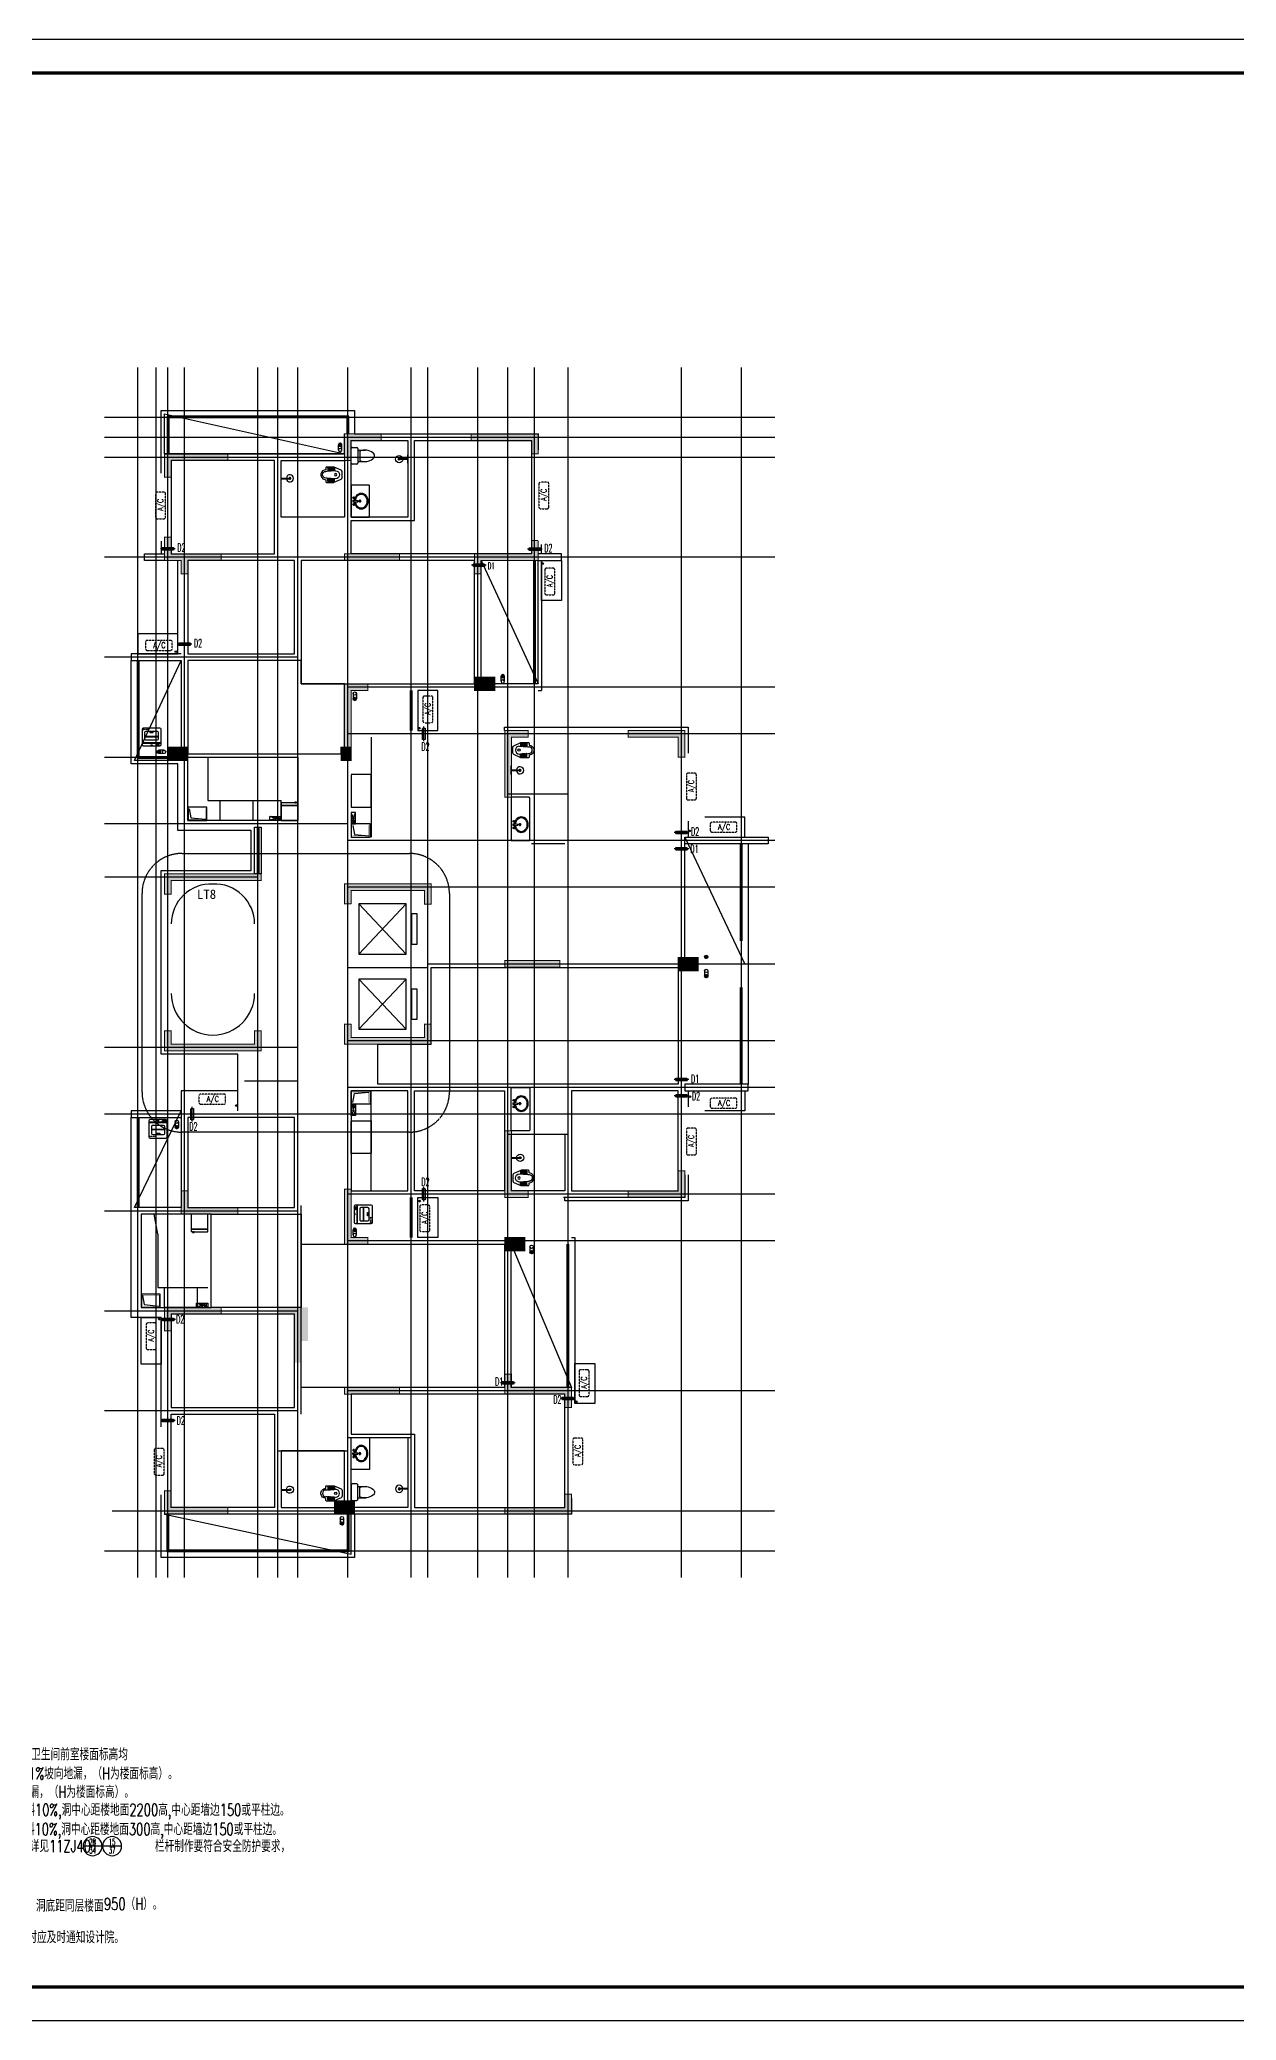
# Model space of a CAD drawing. Extents: x -737978 to 768813, y -372247 to 1140308.
# Drawn here: x 263675 to 299563, y -159911 to -100511 of the extents above; entities that cross this region are included whole.
import ezdxf
from ezdxf.enums import TextEntityAlignment as Align

# ---------------------------------------------------------------- set-up
doc = ezdxf.new("R2010")
doc.units = 0
doc.header["$LTSCALE"] = 10
doc.header["$MEASUREMENT"] = 0
for name, pattern in [('( Hidden )', [0.375, 0.25, -0.125]), ('ACAD_ISO04W100', [30.5, 24, -3, 0.5, -3]), ('DASH', [0.35, 0.25, -0.1]), ('DOTE', [2.42, 2, -0.2, 0.02, -0.2])]:
    doc.linetypes.add(name, pattern=pattern)
doc.layers.get('0').update_dxf_attribs({"linetype": 'CONTINUOUS'})
for name, color, linetype in [('0-厨卫家具', 253, 'CONTINUOUS'), ('_0', 7, 'CONTINUOUS'), ('A-ANNO-IDEN', 3, 'CONTINUOUS'), ('A-ANNO-TEXT', 7, 'CONTINUOUS'), ('A-FLOR-HVAC', 4, 'CONTINUOUS'), ('A-FLOR-OTHER1-ON', 253, 'CONTINUOUS'), ('A-FLOR-OTHER2-ON', 83, 'CONTINUOUS'), ('A-FLOR-SPCL', 223, 'CONTINUOUS'), ('A-FURN', 247, 'CONTINUOUS'), ('C-B', 7, 'CONTINUOUS'), ('C-JLQ', 2, 'CONTINUOUS'), ('C-JLQ-HATCH', 254, 'CONTINUOUS'), ('C-KZ', 2, 'CONTINUOUS'), ('C-Z-HATCH', 253, 'CONTINUOUS'), ('DOTE', 1, 'DOTE'), ('J-FURN-厨卫', 253, 'CONTINUOUS'), ('J-FURN-空调设备', 231, 'CONTINUOUS'), ('PUB_TEXT', 7, 'CONTINUOUS'), ('PUB_TITLE', 4, 'CONTINUOUS'), ('STAIR', 2, 'CONTINUOUS'), ('WALL', 9, 'CONTINUOUS'), ('WALL-PARAPET', 6, 'CONTINUOUS'), ('空调', 3, 'CONTINUOUS')]:
    doc.layers.add(name, color=color, linetype=linetype)
doc.layers.add('0-面积', color=2, linetype='CONTINUOUS', plot=False)
doc.styles.add('_SIMPLEX', font='SIMPLEX.shx', dxfattribs={"width": 0.7})
doc.styles.add('_TCH_DIM', font='SIMPLEX.shx', dxfattribs={"width": 0.8, "bigfont": 'GBCBIG.shx'})
doc.styles.add('_TCH_DYN', font='')
doc.styles.add('_TCH_WINDOW', font='SIMPLEX.shx', dxfattribs={"width": 0.8, "height": 3.5, "bigfont": 'GBCBIG.shx'})
doc.styles.add('COMP', font='complex', dxfattribs={"bigfont": 'hztxt'})
doc.styles.add('HZTXT', font='TXT', dxfattribs={"bigfont": 'HZTXT'})
doc.styles.get('_TCH_DYN').set_extended_font_data('SimSun')

# ---------------------------------------------------------------- blocks, each defined once
blk = doc.blocks.new('YTLG')
at = {"layer": 'J-FURN-厨卫', "linetype": 'Continuous'}
h = blk.add_hatch(dxfattribs=at)
h.set_pattern_fill('ANSI31', color=256, scale=10)
h.set_pattern_definition([(45, (-1288290.313, 414148.037), (-11.22532015, 11.22532015), [])])
edge = h.paths.add_edge_path()
edge.add_arc((155403, -14017), 50, 0, 360, ccw=False)
at = {"layer": 'J-FURN-厨卫', "linetype": 'DASH', "ltscale": 0.1}
for p, q in [((155353, -14177), (155353, -14017)), ((155453, -14177), (155453, -14017))]:
    blk.add_line(p, q, dxfattribs=at)
at = {"layer": 'J-FURN-厨卫', "linetype": 'Continuous'}
blk.add_circle((155403, -14017), 50, dxfattribs=at)
at = {"layer": 'J-FURN-厨卫', "color": 200, "linetype": 'Continuous'}
blk.add_circle((155403, -14177), 50, dxfattribs=at)
blk = doc.blocks.new('$plan$00002939')
at = {"layer": 'J-FURN-厨卫'}
blk.add_line((-10, 0), (10, 0), dxfattribs=at)
for points in [[(-124, 0), (133, 0)], [(-10, 0), (-10, -263)], [(10, 0), (10, -263)]]:
    blk.add_lwpolyline(points, dxfattribs=at)
for centre, radius, start, end in [((0, -262), 108, 95.30603, 84.69397), ((0, -262), 28.3, 110.67249, 69.32751), ((0, -260), 10.5, 197.23809, 342.76191)]:
    blk.add_arc(centre, radius, start, end, dxfattribs=at)
blk = doc.blocks.new('dsdsdssfdsd')
at = {"layer": 'J-FURN-厨卫'}
for p, q in [((4137, 23920), (4047, 23920)), ((4092, 23875), (4092, 23965)), ((4261, 23952), (4153, 23937)), ((4300, 23945), (4153, 23937)), ((4153, 23904), (4153, 23937)), ((4300, 23895), (4153, 23904)), ((4261, 23889), (4153, 23904)), ((4163, 23903), (4163, 23938)), ((4310, 24020), (4237, 24020)), ((4310, 23820), (4237, 23820)), ((4300, 23945), (4261, 23952)), ((4300, 23895), (4261, 23889)), ((4273, 23984), (4273, 24057)), ((4273, 23784), (4273, 23857)), ((4280, 23896), (4280, 23944)), ((4300, 23895), (4300, 23945))]:
    blk.add_line(p, q, dxfattribs=at)
blk.add_lwpolyline([(4347, 24400), (3817, 24400, 0.414214), (3797, 24380), (3797, 23460, 0.414214), (3817, 23440), (4347, 23440)], format="xyb", close=True, dxfattribs=at)
for points in [[(3847, 23920, -0.080052), (3862, 24013, -0.088849), (3904, 24090, -0.104988), (3970, 24144, -0.12017), (4047, 24163, -0.12017), (4124, 24144, -0.104988), (4191, 24090, -0.088849), (4232, 24013, -0.055034), (4246, 23950, -0.080052)], [(4246, 23891, -0.055034), (4232, 23827, -0.088849), (4191, 23751, -0.104988), (4124, 23696, -0.12017), (4047, 23678, -0.12017), (3970, 23696, -0.104988), (3904, 23751, -0.088849), (3862, 23827, -0.080052), (3847, 23920, -0.080052)], [(3877, 23920, -0.080052), (3891, 24004, -0.088849), (3927, 24071, -0.104988), (3984, 24118, -0.12017), (4047, 24133, -0.12017), (4110, 24118, -0.104988), (4167, 24071, -0.088849), (4204, 24004, -0.056066), (4216, 23946, -0.080052)], [(4216, 23895, -0.056066), (4204, 23837, -0.088849), (4167, 23770, -0.104988), (4110, 23723, -0.12017), (4047, 23708, -0.12017), (3984, 23723, -0.104988), (3927, 23770, -0.088849), (3891, 23837, -0.080052), (3877, 23920, -0.080052)]]:
    blk.add_lwpolyline(points, format="xyb", dxfattribs=at)
for centre, radius in [((4092, 23920), 30), ((4092, 23920), 20), ((4273, 24020), 25), ((4273, 23820), 25), ((4273, 24020), 15), ((4273, 23820), 15)]:
    blk.add_circle(centre, radius, dxfattribs=at)
for centre, start, end in [((4272, 23922), 350.52523, 189.47477), ((4272, 23919), 170.52523, 9.47477)]:
    blk.add_arc(centre, 7.19, start, end, dxfattribs=at)
blk = doc.blocks.new('xiyij')
at = {"layer": 'J-FURN-厨卫'}
for p, q in [((32026, 59402), (31549, 59402)), ((31767, 59366), (31767, 59402)), ((31807, 59366), (31807, 59402)), ((31512, 59366), (31512, 58888)), ((32062, 59323), (31512, 59323)), ((32062, 59305), (31512, 59305)), ((31549, 58852), (32026, 58852)), ((31586, 59191), (31586, 58989)), ((31586, 59121), (31989, 59121)), ((31586, 59105), (31989, 59105)), ((31952, 59228), (31622, 59228)), ((31622, 58953), (31952, 58953)), ((31738, 58995), (31836, 58995)), ((31738, 58968), (31738, 58995)), ((31836, 58968), (31738, 58968)), ((31767, 59366), (31807, 59366)), ((31836, 58995), (31836, 58968)), ((31924, 59355), (31924, 59373)), ((31924, 59373), (31958, 59373)), ((31958, 59355), (31924, 59355)), ((31958, 59373), (31958, 59355)), ((31989, 58989), (31989, 59191)), ((32062, 58888), (32062, 59366))]:
    blk.add_line(p, q, dxfattribs=at)
for centre, major_axis, start_param, end_param in [((31549, 59366), (-36.7, 0), -1.570796, 0), ((32026, 59366), (-36.7, 0), 3.141593, 4.712389), ((31549, 58888), (36.7, 0), 3.141593, 4.712389), ((31549, 58903), (-8.16, 0), 3.141593, 9.424778), ((31591, 58903), (-8.16, 0), 3.141593, 9.424778), ((31622, 59191), (36.7, 0), 1.570796, 3.141593), ((31622, 58989), (-36.7, 0), 0, 1.570796), ((31647, 58903), (-8.16, 0), 3.141593, 9.424778), ((31689, 58903), (-8.16, 0), 3.141593, 9.424778), ((31787, 59384), (-12.7, 0), 3.141593, 9.424778), ((31952, 59191), (-36.7, 0), 3.141593, 4.712389), ((31952, 58989), (36.7, 0), 4.712389, 6.283185), ((32026, 58888), (36.7, 0), 4.712389, 6.283185)]:
    blk.add_ellipse(centre, major_axis=major_axis, ratio=0.987793, start_param=start_param, end_param=end_param, dxfattribs=at)
blk.add_ellipse((31997, 59365), major_axis=(21.5, 0), ratio=0.987793, dxfattribs=at)
blk = doc.blocks.new('KTWJ1')
at = {"layer": 'A-FLOR-HVAC', "linetype": '( Hidden )', "ltscale": 0.3}
blk.add_lwpolyline([(152982, -14209, 0.414214), (153032, -14259), (153732, -14259, 0.414214), (153782, -14209), (153782, -14009, 0.414214), (153732, -13959), (153032, -13959, 0.414214), (152982, -14009)], format="xyb", close=True, dxfattribs=at)
at = {"layer": 'A-FLOR-HVAC', "color": 0, "style": '_TCH_WINDOW', "width": 0.705882}
blk.add_text('A/C', height=170, dxfattribs=at).set_placement((153214, -14188))
blk = doc.blocks.new('bingx')
at = {"layer": 'J-FURN-厨卫'}
for p, q in [((33935, 58839), (33435, 58839)), ((33435, 58839), (33435, 58323)), ((33935, 58323), (33935, 58839)), ((33935, 58387), (33435, 58387)), ((33935, 58377), (33435, 58377)), ((33451, 58308), (33473, 58308)), ((33527, 58308), (33473, 58308)), ((33473, 58308), (33473, 58289)), ((33473, 58289), (33527, 58289)), ((33527, 58308), (33919, 58308)), ((33527, 58289), (33527, 58308))]:
    blk.add_line(p, q, dxfattribs=at)
for centre, start_param, end_param in [((33451, 58323), 3.141593, 4.712389), ((33919, 58323), 4.712389, 6.283185)]:
    blk.add_ellipse(centre, major_axis=(16.1, 0), ratio=0.913255, start_param=start_param, end_param=end_param, dxfattribs=at)
blk = doc.blocks.new('A$C3F1816BB')
at = {"layer": 'J-FURN-厨卫', "elevation": 0}
blk.add_lwpolyline([(400, 0), (0, 0), (0, 570), (400, 570)], close=True, dxfattribs=at)
blk.add_lwpolyline([(400, 0), (0, 0), (0, 570), (400, 570)], close=True, dxfattribs=at)
at = {"layer": 'J-FURN-厨卫', "const_width": 3, "elevation": 0}
for points in [[(370, 30), (30, 30), (30, 540), (370, 540)], [(357, 43), (43, 43), (43, 527), (357, 527)]]:
    blk.add_lwpolyline(points, close=True, dxfattribs=at)
at = {"layer": 'J-FURN-厨卫', "elevation": 0}
blk.add_lwpolyline([(357, 43), (85, 94), (43, 527)], dxfattribs=at)
blk = doc.blocks.new('A$C717A0C48')
at = {"layer": '0-厨卫家具', "linetype": '( Hidden )', "ltscale": 0.3}
for p, q in [((56, 196), (0, 345)), ((0, 0), (58, 148)), ((128, 0), (68, 148)), ((70, 197), (128, 345))]:
    blk.add_line(p, q, dxfattribs=at)
at = {"layer": '0-厨卫家具'}
for p, q in [((128, 345), (0, 345)), ((0, 0), (128, 0))]:
    blk.add_line(p, q, dxfattribs=at)
blk.add_lwpolyline([(0, 0), (128, 0), (128, 345), (0, 345)], close=True, dxfattribs=at)
blk.add_circle((64, 173), 25, dxfattribs=at)
at = {"layer": '0-厨卫家具', "style": '_TCH_DIM', "oblique": 360, "width": 0.705882}
blk.add_text('R', height=100, rotation=90, dxfattribs=at).set_placement((119, 23))
blk = doc.blocks.new('A$C4EF24E33')
at = {"layer": 'J-FURN-厨卫'}
for p, q in [((184, 330), (147, 330)), ((184, 130), (147, 130)), ((441, 350), (184, 330)), ((441, 110), (184, 130)), ((209, 428), (209, 343)), ((209, 32), (209, 117)), ((229, 428), (229, 343)), ((229, 32), (229, 117)), ((234, 428), (234, 345)), ((234, 32), (234, 115)), ((254, 428), (254, 345)), ((254, 32), (254, 115)), ((259, 428), (259, 347)), ((259, 32), (259, 113)), ((279, 428), (279, 347)), ((279, 32), (279, 113)), ((284, 428), (284, 349)), ((284, 32), (284, 111)), ((304, 428), (304, 349)), ((304, 32), (304, 111)), ((309, 428), (309, 351)), ((309, 32), (309, 109)), ((329, 428), (329, 351)), ((329, 32), (329, 109)), ((334, 428), (334, 353)), ((334, 32), (334, 107)), ((354, 428), (354, 353)), ((354, 32), (354, 107)), ((359, 428), (359, 355)), ((359, 32), (359, 105)), ((379, 428), (379, 355)), ((379, 32), (379, 105)), ((384, 428), (384, 357)), ((384, 32), (384, 103)), ((404, 428), (404, 357)), ((404, 32), (404, 103))]:
    blk.add_line(p, q, dxfattribs=at)
blk.add_lwpolyline([(147, 380), (147, 440, -0.414214), (167, 460), (387, 460, -0.108031), (395, 458), (605, 362, -0.293069), (634, 317), (634, 143, -0.293069), (605, 98), (395, 2, -0.108031), (387, 0), (167, 0, -0.414214), (147, 20), (147, 80, -0.370477), (0, 212, -0.440428)], format="xyb", close=True, dxfattribs=at)
blk.add_circle((444, 229), 33.9, dxfattribs=at)
for centre, radius, start, end in [((149, 230), 100, 90.77493, 269.22498), ((219, 428), 10, 359.99996, 179.99996), ((219, 343), 10, 179.99996, 359.99996), ((219, 117), 10, 359.99996, 179.99996), ((219, 32), 10, 179.99996, 359.99996), ((244, 428), 10, 359.99996, 179.99996), ((244, 345), 10, 179.99996, 359.99996), ((244, 115), 10, 359.99996, 179.99996), ((244, 32), 10, 179.99996, 359.99996), ((269, 428), 10, 359.99996, 179.99996), ((269, 347), 10, 179.99996, 359.99996), ((269, 113), 10, 359.99996, 179.99996), ((269, 32), 10, 179.99996, 359.99996), ((294, 428), 10, 359.99996, 179.99996), ((294, 349), 10, 179.99996, 359.99996), ((294, 111), 10, 359.99996, 179.99996), ((294, 32), 10, 179.99996, 359.99996), ((319, 428), 10, 359.99996, 179.99996), ((319, 351), 10, 179.99996, 359.99996), ((319, 109), 10, 359.99996, 179.99996), ((319, 32), 10, 179.99996, 359.99996), ((344, 428), 10, 359.99996, 179.99996), ((344, 353), 10, 179.99996, 359.99996), ((344, 107), 10, 359.99996, 179.99996), ((344, 32), 10, 179.99996, 359.99996), ((369, 428), 10, 359.99996, 179.99996), ((369, 355), 10, 179.99996, 359.99996), ((369, 105), 10, 359.99996, 179.99996), ((369, 32), 10, 179.99996, 359.99996), ((394, 428), 10, 359.99996, 179.99996), ((394, 357), 10, 179.99996, 359.99996), ((394, 103), 10, 359.99996, 179.99996), ((394, 32), 10, 179.99996, 359.99996), ((435, 231), 120, 359.71208, 87.22405), ((435, 229), 120, 272.77586, 0.28784)]:
    blk.add_arc(centre, radius, start, end, dxfattribs=at)
blk = doc.blocks.new('A$C22166362')
at = {"layer": 'J-FURN-厨卫'}
for p, q in [((499, 420), (269, 420)), ((499, 80), (269, 80)), ((439, 110), (439, 390)), ((499, 30), (499, 470)), ((529, 500), (669, 500)), ((669, 0), (529, 0)), ((699, 470), (699, 30))]:
    blk.add_line(p, q, dxfattribs=at)
for centre, radius, start, end in [((110, 250), 110, 123.45086, 236.54914), ((286, 23), 398, 67.45048, 126.63814), ((286, 477), 398, 233.36186, 292.54952), ((529, 470), 30, 90, 180), ((529, 30), 30, 180, 270), ((669, 470), 30, 0, 90), ((669, 30), 30, 270, 0)]:
    blk.add_arc(centre, radius, start, end, dxfattribs=at)
blk = doc.blocks.new('HX')
at = {"layer": 'J-FURN-厨卫'}
for p, q in [((-99418, 134482), (-99345, 134482)), ((-99418, 134282), (-99345, 134282)), ((-99408, 134407), (-99369, 134413)), ((-99408, 134407), (-99408, 134357)), ((-99408, 134407), (-99262, 134398)), ((-99408, 134357), (-99262, 134365)), ((-99408, 134357), (-99369, 134350)), ((-99389, 134406), (-99389, 134358)), ((-99382, 134518), (-99382, 134445)), ((-99382, 134318), (-99382, 134245)), ((-99369, 134413), (-99262, 134398)), ((-99369, 134350), (-99262, 134365)), ((-99272, 134399), (-99272, 134365)), ((-99262, 134398), (-99262, 134365)), ((-99246, 134382), (-99156, 134382)), ((-99201, 134427), (-99201, 134337))]:
    blk.add_line(p, q, dxfattribs=at)
for points in [[(-99354, 134411, -0.055034), (-99341, 134475, -0.088849), (-99300, 134551, -0.104988), (-99233, 134606, -0.12017), (-99156, 134625, -0.12017), (-99079, 134606, -0.104988), (-99012, 134551, -0.088849), (-98971, 134475, -0.080052), (-98956, 134382, -0.080052)], [(-98956, 134382, -0.080052), (-98971, 134289, -0.088849), (-99012, 134213, -0.104988), (-99079, 134158, -0.12017), (-99156, 134139, -0.12017), (-99233, 134158, -0.104988), (-99300, 134213, -0.088849), (-99341, 134289, -0.055034), (-99354, 134352, -0.080052)], [(-99325, 134407, -0.056066), (-99312, 134465, -0.088849), (-99276, 134532, -0.104988), (-99219, 134579, -0.12017), (-99156, 134595, -0.12017), (-99093, 134579, -0.104988), (-99036, 134532, -0.088849), (-98999, 134465, -0.080052), (-98986, 134382, -0.080052)], [(-98986, 134382, -0.080052), (-98999, 134298, -0.088849), (-99036, 134231, -0.104988), (-99093, 134184, -0.12017), (-99156, 134169, -0.12017), (-99219, 134184, -0.104988), (-99276, 134231, -0.088849), (-99312, 134298, -0.056066), (-99325, 134356, -0.080052)]]:
    blk.add_lwpolyline(points, format="xyb", dxfattribs=at)
for centre, radius in [((-99382, 134482), 25), ((-99382, 134282), 25), ((-99382, 134482), 15), ((-99382, 134282), 15), ((-99201, 134382), 30), ((-99201, 134382), 20)]:
    blk.add_circle(centre, radius, dxfattribs=at)
for centre, start, end in [((-99381, 134383), 350.52523, 189.47477), ((-99381, 134381), 170.52523, 9.47477)]:
    blk.add_arc(centre, 7.19, start, end, dxfattribs=at)
blk = doc.blocks.new('A$C0CF77FE4')
at = {"layer": 'A-FLOR-OTHER2-ON', "linetype": 'ACAD_ISO04W100', "ltscale": 5}
blk.add_line((40, 440), (40, 0), dxfattribs=at)
at = {"layer": 'A-FLOR-OTHER2-ON', "linetype": 'DASH', "ltscale": 0.1}
blk.add_lwpolyline([(0, 390), (80, 390), (80, 50), (0, 50)], close=True, dxfattribs=at)
blk = doc.blocks.new('zw-zz')
at = {"layer": 'DOTE'}
for p, q in [((-110656, 48586), (-110656, 84875)), ((-110106, 48586), (-110106, 84875)), ((-109756, 48586), (-109756, 84875)), ((-109256, 48586), (-109256, 84875)), ((-107056, 48586), (-107056, 84875)), ((-106456, 48586), (-106456, 84875)), ((-105856, 48586), (-105856, 84875)), ((-104356, 48586), (-104356, 84875)), ((-102456, 48586), (-102456, 84875)), ((-101956, 48586), (-101956, 84875)), ((-100456, 48586), (-100456, 84875)), ((-99556, 48586), (-99556, 84875)), ((-98756, 48586), (-98756, 84875)), ((-97756, 48586), (-97756, 84875)), ((-94356, 48586), (-94356, 84875)), ((-92556, 48586), (-92556, 84875)), ((-111656, 83386), (-91556, 83386)), ((-111656, 82786), (-91556, 82786)), ((-111656, 82186), (-91556, 82186)), ((-91556, 79186), (-111656, 79186)), ((-105856, 76186), (-111656, 76186)), ((-91556, 75286), (-104356, 75286)), ((-91556, 73886), (-104356, 73886)), ((-111656, 73186), (-105856, 73186)), ((-104356, 71186), (-111656, 71186)), ((-91556, 70686), (-104356, 70686)), ((-107056, 69586), (-111656, 69586)), ((-91556, 69286), (-104356, 69286)), ((-91556, 66986), (-101956, 66986)), ((-105856, 64486), (-111656, 64486)), ((-91556, 64686), (-104356, 64686)), ((-91556, 63286), (-104356, 63286)), ((-91556, 62486), (-111656, 62486)), ((-91556, 60086), (-104356, 60086)), ((-111656, 59586), (-105856, 59586)), ((-91556, 58686), (-104356, 58686)), ((-111656, 56586), (-105856, 56586)), ((-91556, 54186), (-104356, 54186)), ((-105856, 53586), (-111656, 53586)), ((-111426, 50586), (-91556, 50586)), ((-111656, 49386), (-91556, 49386))]:
    blk.add_line(p, q, dxfattribs=at)
for points in [[(-99556, 72086), (-97756, 72086)], [(-104356, 66886), (-101956, 66886)], [(-107456, 63486), (-105856, 63486)], [(-99556, 61886), (-97756, 61886)], [(-106456, 52386), (-104356, 52386)], [(-104356, 52786), (-102456, 52786)]]:
    blk.add_lwpolyline(points, dxfattribs=at)
blk = doc.blocks.new('塔楼剪力墙1')
at = {"layer": 'C-JLQ-HATCH'}
for points in [[(382763474, 3083041300), (382763974, 3083041300), (382763974, 3083041500), (382763274, 3083041500), (382763274, 3083039600), (382763474, 3083039600)], [(382769474, 3083041500), (382768774, 3083041500), (382768774, 3083041300), (382769274, 3083041300), (382769274, 3083039800), (382769474, 3083039800)], [(382777375, 3083041300), (382777375, 3083038800), (382777775, 3083038800), (382777775, 3083038600), (382777175, 3083038600), (382777174, 3083041500), (382777774, 3083041500), (382777774, 3083041300)], [(382782274, 3083041300), (382781874, 3083041300), (382781874, 3083041500), (382782474, 3083041500), (382782474, 3083038600), (382782274, 3083038600)], [(382791874, 3083040799), (382791474, 3083040799), (382791474, 3083040999), (382791874, 3083040999), (382791874, 3083041500), (382792574, 3083041500), (382792574, 3083041300), (382792074, 3083041300), (382792074, 3083039800), (382791874, 3083039800)], [(382794374, 3083041500), (382794374, 3083041300), (382794874, 3083041300), (382794874, 3083039600), (382795074, 3083039600), (382795074, 3083041500)], [(382772474, 3083040800), (382772974, 3083040800), (382772974, 3083041000), (382772274, 3083041000), (382772274, 3083039300), (382772474, 3083039300)], [(382769274, 3083037600), (382769274, 3083038100), (382769474, 3083038100), (382769474, 3083037400), (382767824, 3083037400), (382767824, 3083037600)], [(382769274, 3083037400), (382769274, 3083037800), (382769474, 3083037800), (382769474, 3083037200), (382768474, 3083037200), (382768474, 3083037400)], [(382767075, 3083036100), (382767075, 3083034450), (382766875, 3083034450), (382766875, 3083036100)], [(382771375, 3083036099), (382771375, 3083035400), (382771575, 3083035400), (382771575, 3083035899), (382773025, 3083035899), (382773025, 3083036099)], [(382777575, 3083035900), (382777974, 3083035900), (382777974, 3083036100), (382777374, 3083036100), (382777375, 3083033500), (382777975, 3083033500), (382777975, 3083033700), (382777575, 3083033700)], [(382781575, 3083036100), (382781575, 3083035900), (382781974, 3083035900), (382781974, 3083033700), (382781574, 3083033700), (382781574, 3083033500), (382782174, 3083033500), (382782175, 3083036100)], [(382785874, 3083036200), (382785874, 3083035900), (382786274, 3083035900), (382786274, 3083036200)], [(382786274, 3083035900), (382786274, 3083036100), (382788174, 3083036100), (382788174, 3083035400), (382787974, 3083035400), (382787974, 3083035900)], [(382792075, 3083036100), (382792075, 3083034450), (382791875, 3083034450), (382791875, 3083036100)], [(382795474, 3083035900), (382795474, 3083035000), (382795674, 3083035000), (382795674, 3083036100), (382794874, 3083036100), (382794874, 3083035900)], [(382795675, 3083030300), (382795675, 3083032300), (382795474, 3083032300), (382795474, 3083030500), (382795075, 3083030500), (382795075, 3083030300)], [(382791874, 3083030300), (382792475, 3083030300), (382792475, 3083030500), (382792075, 3083030500), (382792075, 3083032200), (382791875, 3083032200), (382791875, 3083032200), (382791475, 3083032200), (382791475, 3083032000), (382791875, 3083032000)], [(382763474, 3083031300), (382763274, 3083031300), (382763274, 3083029300), (382763874, 3083029300), (382763874, 3083029500), (382763474, 3083029500)], [(382766474, 3083029500), (382766874, 3083029500), (382766874, 3083031300), (382767474, 3083031300), (382767474, 3083031100), (382767074, 3083031100), (382767074, 3083029300), (382766474, 3083029300)], [(382772975, 3083031099), (382772975, 3083030600), (382772775, 3083030600), (382772775, 3083031299), (382774774, 3083031299), (382774774, 3083031099)], [(382779675, 3083031300), (382779675, 3083029650), (382779875, 3083029650), (382779875, 3083031300)], [(382786575, 3083031099), (382786575, 3083030600), (382786775, 3083030600), (382786775, 3083031299), (382784774, 3083031299), (382784774, 3083031099)], [(382772975, 3083027600), (382772775, 3083027600), (382772775, 3083025900), (382773575, 3083025900), (382773575, 3083026100), (382772975, 3083026100)], [(382786774, 3083025900), (382786774, 3083027601), (382786574, 3083027601), (382786574, 3083026100), (382785975, 3083026100), (382785975, 3083025900)]]:
    blk.add_hatch(color=252, dxfattribs=at).paths.add_polyline_path(points)
h = blk.add_hatch(color=252, dxfattribs=at)
edge = h.paths.add_edge_path()
edge.add_line((382786274, 3083036100), (382788174, 3083036100))
edge.add_line((382788174, 3083036100), (382788174, 3083035400))
edge.add_line((382788174, 3083035400), (382787974, 3083035400))
edge.add_line((382787974, 3083035400), (382787974, 3083035900))
edge.add_line((382787974, 3083035900), (382786274, 3083035900))
at = {"layer": 'C-Z-HATCH'}
for points in [[(382785875, 3083040800), (382785875, 3083041400), (382786275, 3083041400), (382786275, 3083040800)], [(382763274, 3083035800), (382763274, 3083036400), (382763674, 3083036400), (382763674, 3083035800)], [(382787974, 3083031600), (382787974, 3083032200), (382788374, 3083032200), (382788374, 3083031600)], [(382771174, 3083030700), (382771174, 3083031300), (382771574, 3083031300), (382771574, 3083030700)], [(382779574, 3083025500), (382779574, 3083026100), (382779974, 3083026100), (382779974, 3083025500)]]:
    blk.add_hatch(color=251, dxfattribs=at).paths.add_polyline_path(points)
at = {"layer": 'C-JLQ', "color": 2, "const_width": 30}
for points in [[(382763974, 3083041300), (382763474, 3083041300), (382763474, 3083039600), (382763274, 3083039600), (382763274, 3083041500), (382763974, 3083041500), (382763974, 3083041300)], [(382768774, 3083041300), (382769274, 3083041300), (382769274, 3083039800), (382769474, 3083039800), (382769474, 3083041500), (382768774, 3083041500), (382768774, 3083041300)], [(382777375, 3083041300), (382777375, 3083038800), (382777775, 3083038800), (382777775, 3083038600), (382777175, 3083038600), (382777174, 3083041500), (382777774, 3083041500), (382777774, 3083041300), (382777375, 3083041300)], [(382782274, 3083041300), (382781874, 3083041300), (382781874, 3083041500), (382782474, 3083041500), (382782474, 3083038600), (382782274, 3083038600), (382782274, 3083041300)], [(382791874, 3083040799), (382791474, 3083040799), (382791474, 3083040999), (382791874, 3083040999), (382791874, 3083041500), (382792574, 3083041500), (382792574, 3083041300), (382792074, 3083041300), (382792074, 3083039800), (382791874, 3083039800), (382791874, 3083040799)], [(382794374, 3083041300), (382794874, 3083041300), (382794874, 3083039600), (382795074, 3083039600), (382795074, 3083041500), (382794374, 3083041500), (382794374, 3083041300)], [(382772474, 3083040800), (382772974, 3083040800), (382772974, 3083041000), (382772274, 3083041000), (382772274, 3083039300), (382772474, 3083039300), (382772474, 3083040800)], [(382771575, 3083035899), (382771575, 3083035400), (382771375, 3083035400), (382771375, 3083036099), (382773025, 3083036099), (382773025, 3083035899), (382771575, 3083035899)], [(382777975, 3083035900), (382777575, 3083035900), (382777575, 3083033700), (382777975, 3083033700), (382777975, 3083033500), (382777375, 3083033500), (382777374, 3083036100), (382777974, 3083036100), (382777974, 3083035900)], [(382781574, 3083035900), (382781974, 3083035900), (382781974, 3083033700), (382781574, 3083033700), (382781574, 3083033500), (382782174, 3083033500), (382782175, 3083036100), (382781575, 3083036100), (382781575, 3083035900)], [(382786274, 3083035900), (382786274, 3083036100), (382788174, 3083036100), (382788174, 3083035400), (382787974, 3083035400), (382787974, 3083035900), (382786274, 3083035900)], [(382795474, 3083035900), (382795474, 3083035000), (382795674, 3083035000), (382795674, 3083036100), (382794874, 3083036100), (382794874, 3083035900), (382795474, 3083035900)], [(382795075, 3083030500), (382795474, 3083030500), (382795474, 3083032300), (382795675, 3083032300), (382795675, 3083030300), (382795075, 3083030300), (382795075, 3083030500)], [(382792474, 3083030300), (382791874, 3083030300), (382791875, 3083032000), (382791475, 3083032000), (382791475, 3083032200), (382791875, 3083032200), (382791875, 3083032200), (382792075, 3083032200), (382792075, 3083030500), (382792475, 3083030500), (382792475, 3083030300)], [(382763874, 3083029500), (382763474, 3083029500), (382763474, 3083031300), (382763274, 3083031300), (382763274, 3083029300), (382763874, 3083029300), (382763874, 3083029500)], [(382766474, 3083029500), (382766874, 3083029500), (382766874, 3083031300), (382767474, 3083031300), (382767474, 3083031100), (382767074, 3083031100), (382767074, 3083029300), (382766474, 3083029300), (382766474, 3083029500)], [(382772975, 3083031099), (382772975, 3083030600), (382772775, 3083030600), (382772775, 3083031299), (382774774, 3083031299), (382774774, 3083031099), (382772975, 3083031099)], [(382779675, 3083031300), (382779675, 3083029650), (382779875, 3083029650), (382779875, 3083031300), (382779675, 3083031300)], [(382786575, 3083031099), (382786575, 3083030600), (382786775, 3083030600), (382786775, 3083031299), (382784774, 3083031299), (382784774, 3083031099), (382786575, 3083031099)], [(382773575, 3083026100), (382772975, 3083026100), (382772975, 3083027600), (382772775, 3083027600), (382772775, 3083025900), (382773575, 3083025900), (382773575, 3083026100)], [(382785975, 3083026100), (382786574, 3083026100), (382786574, 3083027601), (382786774, 3083027601), (382786774, 3083025900), (382785975, 3083025900), (382785975, 3083026100)]]:
    blk.add_lwpolyline(points, dxfattribs=at)
for points in [[(382767075, 3083036100), (382767075, 3083034450), (382766875, 3083034450), (382766875, 3083036100)], [(382785874, 3083035900), (382785874, 3083036200), (382786274, 3083036200), (382786274, 3083035900)], [(382792075, 3083036100), (382792075, 3083034450), (382791875, 3083034450), (382791875, 3083036100)]]:
    blk.add_lwpolyline(points, close=True, dxfattribs=at)
at = {"layer": 'C-KZ', "color": 2, "const_width": 30}
for points in [[(382785875, 3083040800), (382785875, 3083041400), (382786275, 3083041400), (382786275, 3083040800)], [(382763274, 3083035800), (382763274, 3083036400), (382763674, 3083036400), (382763674, 3083035800)], [(382787974, 3083031600), (382787974, 3083032200), (382788374, 3083032200), (382788374, 3083031600)], [(382771174, 3083030700), (382771174, 3083031300), (382771574, 3083031300), (382771574, 3083030700)], [(382779574, 3083025500), (382779574, 3083026100), (382779974, 3083026100), (382779974, 3083025500)]]:
    blk.add_lwpolyline(points, close=True, dxfattribs=at)
blk = doc.blocks.new('_INDEX')
blk.add_line((-0.5, 0), (0.5, 0))
blk.add_circle((0, 0), 0.5)
at = {"style": 'COMP'}
for tag, width, p, p2 in [('1', 2.333333, (-0.17, 0.05), (0.17, 0.05)), ('-', 1.166667, (-0.17, -0.39), (0.17, -0.39))]:
    blk.add_attdef(tag, text='', height=0.34, dxfattribs=dict(at, width=width)).set_placement(p, p2, align=Align.FIT)
blk = doc.blocks.new('A$C57FB42B6')
at = {"layer": 'PUB_TEXT'}
ref = blk.add_blockref('_INDEX', (11276, 5258), dxfattribs=dict(at, xscale=-715.9090909091756, yscale=715.9090909090592, zscale=715.909090909091))
ref.add_attrib('1', '2B', dxfattribs={"layer": '0', "height": 243.4, "style": 'COMP', "width": 0.567568}).set_placement((11154, 5293), (11398, 5293), align=Align.FIT)
ref.add_attrib('-', '34', dxfattribs={"layer": '0', "height": 243.4, "style": 'COMP', "width": 0.6}).set_placement((11154, 4978), (11398, 4978), align=Align.FIT)
ref = blk.add_blockref('_INDEX', (12007, 5258), dxfattribs=dict(at, xscale=-715.9090909091756, yscale=715.9090909090592, zscale=715.909090909091))
ref.add_attrib('1', '15', dxfattribs={"layer": '0', "height": 243.4, "style": 'COMP', "width": 0.724138}).set_placement((11886, 5293), (12129, 5293), align=Align.FIT)
ref.add_attrib('-', '37', dxfattribs={"layer": '0', "height": 243.4, "style": 'COMP', "width": 0.636364}).set_placement((11886, 4978), (12129, 4978), align=Align.FIT)
at = {"layer": 'PUB_TEXT', "style": 'HZTXT', "width": 0.7}
for s, height, p in [('注明：', 500, (-117, 9157)), ('1.', 500, (475, 8457)), ('除注明者外，卫生间楼地面标高均为H-0.05；卫生间前室楼面标高均', 450, (1225, 8475)), ('均为H-0.03。厨房楼地面标高为H0.03以i=1%%%坡向地漏，（H为楼面标高）。', 450, (1225, 7757)), ('2.', 450, (426, 7057)), ('阳台楼地面标高均为H-0.05,', 450, (1225, 7068)), ('以i=1%%%坡向地漏，（H为楼面标高）。', 450, (6407, 7064)), ('3.', 450, (458, 6357)), ('  为%%C80空调穿线套管预留洞，管向室外倾斜10%%%,洞中心距楼地面2200高,中心距墙边150或平柱边。', 450, (1588, 6393)), ('4.', 450, (436, 5657)), ('  为%%C80空调穿线套管预留洞，管向室外倾斜10%%%,洞中心距楼地面300高,中心距墙边150或平柱边。', 450, (1572, 5669)), ('5.', 450, (476, 4957)), ('凡窗台高小于900mm时，作防护栏杆具体做法详见11ZJ401      栏杆制作要符合安全防护要求，', 450, (1141, 5033)), ('以防止人攀爬。', 450, (1141, 4333)), ('6.', 450, (476, 3557)), ('所有凸窗均设900mm高护窗栏杆.', 450, (1141, 3633)), ('7.', 450, (484, 2857)), ('消火栓预留洞（位置见上图）', 450, (1200, 2883)), ('700X800（H）,', 450, (5679, 2826)), ('洞底距同层楼面', 450, (9151, 2799)), ('950（H）。', 450, (11702, 2867)), ('8.', 450, (436, 2157)), ('图中未注尺寸位置已在同一户型相应位置标出.', 450, (1225, 2216)), ('9.', 450, (436, 1557)), ('图中设备预留洞尺寸及位置与设备专业图纸冲突时应及时通知设计院。 ', 450, (1225, 1616))]:
    blk.add_text(s, height=height, dxfattribs=at).set_placement(p)

msp = doc.modelspace()

# ---------------------------------------------------------------- hatches: boundary and pattern name
at = {"layer": 'J-FURN-厨卫', "linetype": 'Continuous'}
h = msp.add_hatch(dxfattribs=at)
h.set_pattern_fill('ANSI31', color=256, scale=10, angle=180)
h.set_pattern_definition([(225, (1727357.073, -556186.598), (11.22532015, -11.22532015), [])])
edge = h.paths.add_edge_path()
edge.add_arc((283663.9, -128021.1), 50, 180, 540, ccw=False)

# ---------------------------------------------------------------- linework, layer by layer
at = {"color": 6}
for p, q in [((274820.2, -121231.7), (274820.2, -120031.7)), ((274820.2, -136431.7), (274820.2, -135231.7))]:
    msp.add_line(p, q, dxfattribs=at)
for points in [[(267420.2, -112931.8), (272820.2, -112931.8), (272820.2, -112331.8)], [(267420, -116131.8), (266820, -116131.8), (266820, -115931.8), (267420, -115931.8)], [(267920.2, -118931.8), (266420.2, -118931.8), (266420.2, -119131.8), (267920.2, -119131.8)], [(267920.2, -132631.8), (266420.2, -132631.8), (266420.2, -132831.8), (267921.5, -132831.8)]]:
    msp.add_lwpolyline(points)
for points in [[(278520.2, -119831.6), (278520.2, -116131.7)], [(278620.2, -119831.6), (278620.2, -116131.7)], [(279520.2, -140931.7), (279520.2, -136631.7)]]:
    msp.add_lwpolyline(points, dxfattribs=at)
at = {"layer": '0-厨卫家具', "linetype": 'DASH', "ltscale": 0.3}
for points in [[(273020.2, -123524.4), (273620.2, -123524.4), (273620.2, -122544.4), (273020.2, -122544.4)], [(269084.1, -123931.7), (269084.1, -123331.7), (270064.1, -123331.7), (270064.1, -123931.7)], [(273020.2, -132939), (273620.2, -132939), (273620.2, -133919), (273020.2, -133919)], [(267415.6, -138531.7), (267415.6, -137931.7), (268395.6, -137931.7), (268395.6, -138531.7)]]:
    msp.add_lwpolyline(points, close=True, dxfattribs=at)
at = {"layer": '0-面积'}
for points in [[(267420.2, -111731.8), (272820.2, -112931.8), (267420.4, -112931.5)], [(273020.2, -115931.8), (273020.2, -114931.8), (274920.2, -114931.8), (274920.2, -112531.8), (278420.4, -112532), (278420.2, -115931.8)], [(273020.4, -112531.8), (274720.2, -112531.8), (274720.2, -114831.8), (273020.4, -114831.8)], [(267620.4, -115932), (270720.2, -115932), (270720.2, -113131.8), (267620.4, -113131.8)], [(270920.2, -113131.8), (272820.2, -113131.8), (272820.2, -114831.8), (270920.2, -114831.8)], [(268120.2, -118931.8), (271320.2, -118931.8), (271320.2, -116131.8), (268120.2, -116131.8)], [(271520.2, -119831.8), (276720.4, -119831.8), (276720.4, -116131.7), (271520.2, -116131.7)], [(276920.4, -116131.7), (278620.2, -119831.6), (276920.2, -119831.6)], [(266520.2, -122131.8), (267920.2, -119131.8), (267920.2, -122131.7)], [(268120.2, -121931.8), (272720.4, -121931.8), (272720.4, -121731.9), (272820.4, -121731.9), (272820.4, -119831.8), (271520.2, -119831.8), (271520.2, -119131.8), (268120.2, -119131.8)], [(268120.6, -122031.8), (271420.2, -122031.8), (271420.2, -123931.8), (268120.6, -123931.8)], [(283020.2, -124431.8), (284820.2, -128231.8), (283020.2, -128231.8)], [(274620.2, -131831.8), (273820.2, -131831.8), (273820.2, -130681.8), (273820.2, -130631.9), (275420.4, -130631.7), (275420.2, -128331.7), (282820.4, -128331.7), (282820.4, -131831.8)], [(273020.2, -135031.8), (274720.2, -135031.8), (274720.2, -132031.8), (273020.2, -132031.8)], [(274920.2, -132031.8), (277620.2, -132031.8), (277620.2, -135031.8), (274920.2, -135031.8)], [(279620.2, -135031.8), (282820.2, -135031.8), (282820.2, -132031.8), (279620.2, -132031.8)], [(266520.2, -135531.8), (267920.2, -132631.7), (267915.2, -135531.8)], [(268120.4, -135531.8), (271320.2, -135531.8), (271320.2, -132831.8), (268120.4, -132831.8)], [(277821.4, -133331.7), (279420.2, -133331.7), (279420.2, -135031.8), (277821.4, -135031.8)], [(268820.2, -135731.8), (266720.2, -135731.8), (266720.2, -138531.8), (268820.2, -138531.7)], [(271520.2, -138531.8), (268820.2, -138531.8), (268820.2, -135731.8), (271520.2, -135731.8)], [(277620.2, -140931.8), (271520.2, -140931.8), (271520.2, -136632.3), (277620.2, -136631.8)], [(277820.2, -136631.8), (279620.3, -140931.8), (277820.3, -140931.8)], [(267620.2, -141531.8), (271320.2, -141531.8), (271320.2, -138731.8), (267620.2, -138731.8)], [(274920.2, -144531.8), (279420.3, -144531.8), (279420.3, -141131.8), (273020.2, -141131.8), (273020.2, -142331.7), (274920.2, -142331.7)], [(267620.2, -141731.8), (270720.2, -141731.8), (270720.2, -144531.8), (267620.2, -144531.8)], [(273020.2, -142431.7), (274720.2, -142431.7), (274720.2, -144531.8), (273020.2, -144531.8)], [(270920.2, -144531.8), (272820.2, -144531.8), (272820.2, -142831.7), (270920.2, -142831.7)], [(267420.2, -144731.8), (273020.2, -145931.8), (273020.2, -144731.8)]]:
    msp.add_lwpolyline(points, close=True, dxfattribs=at)
msp.add_lwpolyline([(271520.2, -141731.8), (271520.2, -135476.7)], dxfattribs=at)
at = {"layer": '_0'}
msp.add_lwpolyline([(278621.2, -116131.9), (279321.2, -116131.9), (279321.2, -115931.9), (278621.2, -115931.9)], dxfattribs=at)
for points in [[(283020.2, -124431.8), (285520.2, -124431.8), (285520.2, -124631.8), (283020.2, -124631.8)], [(283020.2, -132031.8), (284920.2, -132031.8), (284920.2, -131831.8), (283020.2, -131831.8)]]:
    msp.add_lwpolyline(points, close=True, dxfattribs=at)
at = {"layer": 'A-ANNO-IDEN', "linetype": 'DASH', "ltscale": 5}
msp.add_lwpolyline([(274336.9, -133273.6), (267945.2, -133273.6, -0.4142136), (266745.2, -132073.6), (266745.2, -126116.9, -0.4142136), (267945.2, -124916.9), (274764.1, -124916.9, -0.4142136), (275964.1, -126116.9), (275964.1, -132073.6, -0.4142136), (274764.1, -133273.6), (274336.9, -133273.6)], format="xyb", dxfattribs=at)
at = {"layer": 'A-ANNO-TEXT', "linetype": 'DASH'}
msp.add_lwpolyline([(277941.8, -112331.7), (278620.4, -112331.7), (278620.4, -112571.8)], dxfattribs=at)
at = {"layer": 'A-FLOR-HVAC'}
for centre in [(275057.3, -121160.9), (283165.1, -124239, 0), (269573.1, -132475.8), (283176.6, -132210.2, 0), (275073.4, -135343.5, 0), (267265.3, -138880.4), (279768.7, -141355, 0)]:
    msp.add_circle(centre, 25, dxfattribs=at)
at = {"layer": 'A-FLOR-OTHER1-ON'}
for points in [[(267320, -113511.8), (267320, -111631.8), (273120.2, -111631.8), (273120.2, -112331.8), (278620.4, -112331.7), (278620.4, -112811.8)], [(267320, -115551.8), (267320, -115931.8)], [(278721.2, -115931.9), (278721.2, -115651.8)], [(267820.2, -118931.8), (267820.2, -116131.8)], [(278720.2, -116131.9), (278720.2, -120031.8)], [(267320.2, -125531.8), (267320.2, -125431.8), (268220.2, -125431.8), (268220.2, -125431.8), (270020.2, -125431.8), (270020.2, -124231.8), (267820.2, -124231.8), (267820.2, -122231.8), (266420.2, -122231.8), (266420.2, -119131.7)], [(275020.2, -120031.8), (275020.2, -121231.8)], [(278620.2, -120031.8), (278720.2, -120031.8)], [(277619.4, -121131.8), (283120.2, -121131.8), (283120.2, -121911.7)], [(277619.4, -121231.8), (277619.4, -121131.8)], [(283120.2, -123951.7), (283120.2, -124431.8)], [(284920.2, -124631.8), (284920.2, -131831.8)], [(269620.2, -132631.8), (269620.2, -130931.8), (268220.2, -130931.8), (268220.2, -130931.8), (267320.2, -130931.8), (267320, -125531.8)], [(283120, -132031.8), (283120, -132031.8), (283120, -132511.7)], [(267320.2, -142113.3), (267320.2, -138831.8), (266420.2, -138831.8), (266420.2, -132831.8), (266420.2, -132831.8)], [(283020, -134551.7), (283020, -135231.8), (279387.6, -135231.8)], [(283120.2, -134551.7), (283120.2, -135331.8), (279520.2, -135331.8), (279420.2, -135331.8)], [(275020.2, -136431.8), (275020.2, -135231.8)], [(279420.2, -135331.8), (279420.2, -135231.8)], [(279620.2, -136431.8), (279720.2, -136431.8)], [(279720.2, -136431.8), (279720.2, -141411.7)], [(279620.3, -144251.7), (279620.3, -144732.2), (273120.2, -144731.8), (273120.2, -146031.8), (267320.2, -146031.8), (267320.2, -144153.3)]]:
    msp.add_lwpolyline(points, dxfattribs=at)
at = {"layer": 'A-FURN'}
for points in [[(272945.2, -112331.8), (272945.2, -111806.8), (267495, -111806.8), (267495, -112931.8)], [(272895.2, -112331.8), (272895.2, -111856.8), (267545, -111856.8), (267545, -112931.8)], [(278495.2, -119831.6), (278495.5, -116131.9)], [(278545.2, -119831.6), (278545.5, -116131.9)], [(266595.2, -119131.8), (266595.2, -122056.8), (267521.4, -122056.8)], [(266645.2, -119131.8), (266645.2, -122006.8), (267521.4, -122006.8)], [(274795.2, -121231.8), (274795.2, -120031.8)], [(274845.2, -121231.8), (274845.2, -120031.8)], [(270195.2, -124131.8), (270195.2, -125531.8)], [(270245.2, -124131.8), (270245.2, -125531.8)], [(284695.2, -127531.8), (284695.2, -124631.8)], [(284745.2, -127531.8), (284745.2, -124631.8)], [(284695.2, -131831.8), (284695.2, -128931.8)], [(284745.2, -131831.8), (284745.2, -128931.8)], [(266595.2, -132831.8), (266595.2, -135531.8)], [(266645.2, -132831.8), (266645.2, -135531.8)], [(274795.2, -136431.8), (274795.2, -135231.8)], [(274845.2, -136431.8), (274845.2, -135231.8)], [(279495.2, -140931.7), (279495.2, -136631.8)], [(279545.2, -140931.7), (279545.2, -136631.8)], [(272945.2, -144731.8), (272945.2, -145856.8), (267495.2, -145856.8), (267495.2, -144731.8)], [(272895.2, -144731.8), (272895.2, -145806.8), (267545.2, -145806.8), (267545.2, -144731.8)]]:
    msp.add_lwpolyline(points, dxfattribs=at)
at = {"layer": 'C-B'}
msp.add_lwpolyline([(279420.2, -124631.7), (278420.2, -124631.7)], dxfattribs=at)
at = {"layer": 'C-B', "color": 8}
for centre, radius, start, end in [((268820.2, -127031.4), 1200, 87.602684, 180), ((268920.2, -127031.4), 1200, 0, 92.378747), ((268870.2, -129111.4), 1250, 180, 0)]:
    msp.add_arc(centre, radius, start, end, dxfattribs=at)
at = {"layer": 'J-FURN-厨卫'}
for points in [[(273620.2, -121431.7), (273620.2, -124431.7)], [(268721.4, -122031.7), (268721.4, -123331.7), (270920.2, -123331.7)], [(270920.2, -123931.7), (270920.2, -123331.7)], [(273620.2, -135031.7), (273620.2, -132031.7)], [(267220.2, -136331.8), (267110.2, -135731.8)], [(267220.2, -136331.8), (267220.2, -137931.7), (268720.2, -137931.7)]]:
    msp.add_lwpolyline(points, dxfattribs=at)
for points in [[(277820.2, -124531.7), (278350.2, -124531.7, 0.4142136), (278370.2, -124511.7), (278370.2, -123251.7, 0.4142136), (278350.2, -123231.7), (277820.2, -123231.7)], [(277820.2, -131931.8), (278350.2, -131931.8, -0.4142136), (278370.2, -131951.8), (278370.2, -133211.8, -0.4142136), (278350.2, -133231.8), (277820.2, -133231.8)]]:
    msp.add_lwpolyline(points, format="xyb", close=True, dxfattribs=at)
at = {"layer": 'J-FURN-厨卫', "linetype": 'Continuous'}
msp.add_circle((283663.9, -128021.1), 50, dxfattribs=at)
at = {"layer": 'J-FURN-空调设备', "linetype": 'ByBlock'}
msp.add_lwpolyline([(278720.2, -117331.9), (278720.2, -116131.9), (279320.2, -116131.9), (279320.2, -117331.9), (278720.2, -117331.9)], dxfattribs=at)
at = {"layer": 'J-FURN-空调设备'}
for points in [[(267820.2, -118931.8), (267820.2, -118331.8), (266620.2, -118331.8), (266620.2, -118931.8)], [(275020.2, -136431.8), (275020.2, -135231.8), (275620.2, -135231.8), (275620.2, -136431.8), (275020.2, -136431.8)]]:
    msp.add_lwpolyline(points, close=True, dxfattribs=at)
at = {"layer": 'J-FURN-空调设备', "linetype": 'ByBlock'}
for points in [[(275020.2, -121231.8), (275620.2, -121231.8), (275620.2, -120031.8), (275020.2, -120031.8)], [(267320.2, -138831.8), (267320.2, -140231.8), (266720.1, -140231.8), (266720.1, -138831.8)], [(279720.2, -141411.7), (279720.2, -140211.7), (280320.2, -140211.7), (280320.2, -141411.7)]]:
    msp.add_lwpolyline(points, close=True, dxfattribs=at)
at = {"layer": 'J-FURN-空调设备'}
for points in [[(284820.2, -124431.8), (284820.2, -123831.8), (283620.2, -123831.8)], [(269620.2, -132031.8), (267920.2, -132031.8), (267920.2, -132631.8), (267920.2, -132631.8)], [(284820.2, -132031.8), (284820.2, -132631.8), (283620.2, -132631.8)]]:
    msp.add_lwpolyline(points, dxfattribs=at)
at = {"layer": 'PUB_TITLE'}
msp.add_lwpolyline([(253224.9, -159910.6), (337324.9, -159910.6), (337324.9, -100510.6), (253224.9, -100510.6)], close=True, dxfattribs=at)
at = {"layer": 'PUB_TITLE', "const_width": 100}
msp.add_lwpolyline([(255724.9, -158910.6), (336324.9, -158910.6), (336324.9, -101510.6), (255724.9, -101510.6)], close=True, dxfattribs=at)
at = {"layer": 'STAIR'}
for p, q in [((274665.2, -126431.7), (273245.2, -126431.7)), ((273245.2, -126431.7), (273245.2, -127931.7)), ((274665.2, -126431.7), (273245.2, -127931.7)), ((273245.2, -126431.7), (274665.2, -127931.7)), ((274665.2, -127931.7), (274665.2, -126431.7)), ((274995.2, -126731.7), (274830.2, -126731.7)), ((274830.2, -126731.7), (274830.2, -127631.7)), ((274995.2, -127631.7), (274995.2, -126731.7)), ((274830.2, -127631.7), (274995.2, -127631.7)), ((273245.2, -127931.7), (274665.2, -127931.7)), ((274665.2, -128681.7), (273245.2, -128681.7)), ((273245.2, -128681.7), (273245.2, -130181.7)), ((274665.2, -128681.7), (273245.2, -130181.7)), ((273245.2, -128681.7), (274665.2, -130181.7)), ((274665.2, -130181.7), (274665.2, -128681.7)), ((274995.2, -128981.7), (274830.2, -128981.7)), ((274830.2, -128981.7), (274830.2, -129881.7)), ((274995.2, -129881.7), (274995.2, -128981.7)), ((274830.2, -129881.7), (274995.2, -129881.7)), ((273245.2, -130181.7), (274665.2, -130181.7))]:
    msp.add_line(p, q, dxfattribs=at)
at = {"layer": 'WALL-PARAPET'}
msp.add_lwpolyline([(270120.2, -124131.8), (270320.2, -124131.8), (270320.2, -125531.8), (270120.2, -125531.8)], close=True, dxfattribs=at)
at = {"layer": '空调'}
for centre in [(278757.1, -116221.7), (267761.4, -118866)]:
    msp.add_circle(centre, 25, dxfattribs=at)

# ---------------------------------------------------------------- block references
at = {"xscale": -1}
for p in [(428086.7, -98642.1), (432966.1, -105586.7), (428529.1, -122181.5)]:
    msp.add_blockref('YTLG', p, dxfattribs=at)
for p, rotation in [((428529.1, -134300.8), 180), ((253228.9, -277274.6), 89.99999999999999), ((439066.8, -142614.5), 180), ((423187.9, -147137.9), 180), ((433829.2, -150889.4), 180), ((428144.1, -159022.7), 180)]:
    msp.add_blockref('YTLG', p, dxfattribs=dict(rotation=rotation))
at = {"xscale": 0.8, "yscale": 0.8, "zscale": 0.8}
msp.add_blockref('A$C57FB42B6', (256243, -158891.6), dxfattribs=at)
at = {"layer": '0-厨卫家具', "xscale": -1}
for p, rotation in [((270920.2, -123803.7), 90), ((273020.2, -132431.7), 180), ((268720.2, -138403.7), 90)]:
    msp.add_blockref('A$C717A0C48', p, dxfattribs=dict(at, rotation=rotation))
at = {"layer": '0-厨卫家具'}
msp.add_blockref('A$C717A0C48', (273020.2, -124031.7), dxfattribs=at)
at = {"layer": 'A-FLOR-HVAC'}
for p, rotation in [((264687.5, -267560.5), 90.00000000000001), ((253192, -267860), 90.00000000000001), ((264864.8, -270145.1), 90.00000000000001), ((261208.1, -273979.4), 90), ((269109.4, -276292.4), 90.00000000000001), ((269109.4, -286935.8), 90), ((261116.9, -289240), 90), ((252913.4, -292774.4), 90), ((265892.3, -294181.6), 90), ((265706.2, -296231.1), 90), ((253148.8, -296541.3), 90)]:
    msp.add_blockref('KTWJ1', p, dxfattribs=dict(at, rotation=rotation))
for p in [(113869.9, -104567.1), (130805.2, -110017.1), (115471.5, -118173), (130805.2, -118296.1)]:
    msp.add_blockref('KTWJ1', p, dxfattribs=at)
at = {"layer": 'A-FLOR-OTHER2-ON', "linetype": 'DASH'}
for p, rotation in [((267300.2, -115737.7), 270), ((278305.2, -115751.2), 270), ((276623.3, -116233.3), 270), ((267800.4, -118602.5), 270), ((275234.8, -121111.8), 180), ((282705, -124251.2), 270), ((282705, -124737.5), 270), ((282705, -131659.7), 270), ((282705, -132140.1), 270), ((268289.5, -132511.8), 180), ((275234.8, -134911.8), 180), ((267308, -138849.7), 270), ((277498.9, -140747.7), 270), ((279291.5, -141221.5), 270), ((267300.4, -141884.9), 270)]:
    msp.add_blockref('A$C0CF77FE4', p, dxfattribs=dict(at, rotation=rotation))
at = {"layer": 'A-FLOR-SPCL'}
for p in [(377276, -258433.5), (377276, -266800.8)]:
    msp.add_blockref('HX', p, dxfattribs=at)
at = {"layer": 'C-JLQ', "rotation": 90}
msp.add_blockref('塔楼剪力墙1', (3083308920.6, -382908006.2), dxfattribs=at)
at = {"layer": 'DOTE'}
msp.add_blockref('zw-zz', (377276, -195217.4), dxfattribs=at)
at = {"layer": 'J-FURN-厨卫'}
for name, p, rotation in [('A$C22166362', (273719.4, -112741.1), 180), ('$plan$00002939', (270920.2, -113667.7), 90), ('dsdsdssfdsd', (277367.4, -90431.3), 180), ('A$C4EF24E33', (278498, -121587.1), 180), ('$plan$00002939', (277820.2, -122423.4), 90), ('bingx', (304855, -65093.2), 180), ('xiyij', (332505.4, -167524.2), 90), ('$plan$00002939', (274720.2, -143971.9), 270)]:
    msp.add_blockref(name, p, dxfattribs=dict(at, rotation=rotation))
at = {"layer": 'J-FURN-厨卫', "xscale": -1}
for name, p, rotation in [('A$C4EF24E33', (272110.5, -113328.1), 180), ('$plan$00002939', (274720.2, -113091.5), 270), ('xiyij', (235243.2, -62294.4), 180), ('$plan$00002939', (270920.2, -143995.7), 90)]:
    msp.add_blockref(name, p, dxfattribs=dict(at, rotation=rotation))
at = {"layer": 'J-FURN-厨卫'}
for name, p in [('xiyij', (235440.6, -192301.5)), ('bingx', (234785.3, -194570.3)), ('A$C4EF24E33', (272110.5, -144335.3))]:
    msp.add_blockref(name, p, dxfattribs=at)
at = {"layer": 'J-FURN-厨卫', "extrusion": (0, 0, -1), "zscale": -1, "rotation": 270}
msp.add_blockref('$plan$00002939', (-277820.2, -134042.3), dxfattribs=at)
at = {"layer": 'J-FURN-厨卫', "extrusion": (0, 0, -1), "zscale": -1}
msp.add_blockref('A$C4EF24E33', (-278498, -134878.6), dxfattribs=at)
at = {"layer": 'J-FURN-厨卫', "xscale": -1}
for name, p in [('dsdsdssfdsd', (277367.4, -166832.1)), ('A$C22166362', (273719.4, -144322.3))]:
    msp.add_blockref(name, p, dxfattribs=at)
at = {"layer": 'WALL', "xscale": -1, "rotation": 270}
for p in [(268120.2, -123931.7), (273020.2, -124431.7, 0), (266720.2, -138531.7, 0)]:
    msp.add_blockref('A$C3F1816BB', p, dxfattribs=at)
at = {"layer": 'WALL', "rotation": 270}
msp.add_blockref('A$C3F1816BB', (273020.2, -132031.7, 0), dxfattribs=at)

# ---------------------------------------------------------------- texts
at = {"layer": 'A-ANNO-TEXT', "linetype": 'DASH', "style": '_SIMPLEX', "width": 0.5}
for s, height, p in [('D2', 240, (267801.5, -115863.8)), ('D2', 240, (278806.6, -115877.2)), ('D1', 200, (277110.4, -116387.8)), ('D2', 240, (268301.7, -118728.5)), ('D2', 240, (275120.4, -121828.6)), ('D2', 240, (283206.3, -124377.2)), ('D1', 240, (283186.4, -124898.5)), ('D1', 240, (283206.3, -131795.6)), ('D2', 240, (283234.1, -132312.7)), ('D2', 240, (268165, -133219.9)), ('D2', 240, (275120.4, -134885.9)), ('D2', 240, (267767.3, -139006.3)), ('D1', 240, (277333.9, -140873.7)), ('D2', 240, (279080.8, -141409.2)), ('D2', 240, (267784.3, -142043.8))]:
    msp.add_text(s, height=height, dxfattribs=at).set_placement(p)
at = {"layer": 'A-ANNO-TEXT', "linetype": 'DASH', "style": '_TCH_DYN'}
msp.add_text('LT8', height=280, dxfattribs=at).set_placement((268395.8, -126278.1))

doc.saveas('drawing.dxf')
